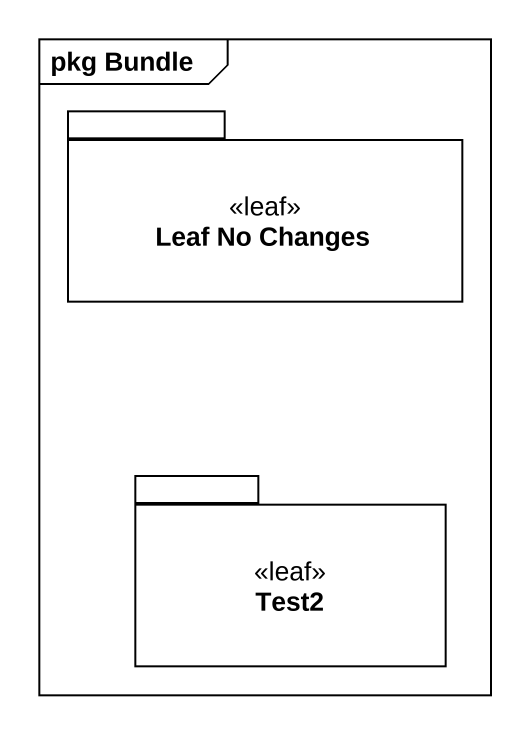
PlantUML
@startuml
mainframe pkg Bundle
package "Leaf No Changes" as Leaf_No_Changes <<leaf>> {
}
package Test2 <<leaf>> {
}
@enduml
